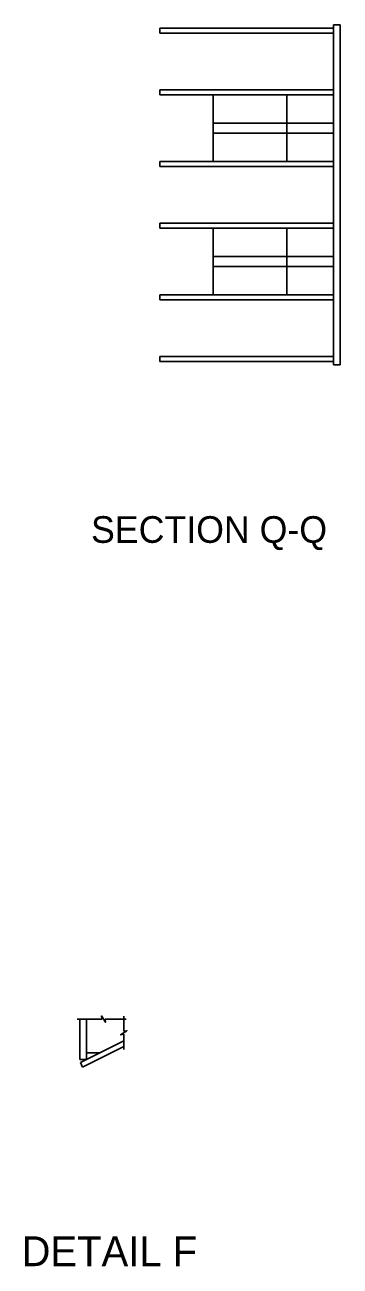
# Model space of a CAD drawing. Extents: x -814.2 to -778.1, y 450.4 to 461.
# Drawn here: x -799.74 to -797.77, y 451.35 to 459.1 of the extents above; entities that cross this region are included whole.
import ezdxf

# ---------------------------------------------------------------- set-up
doc = ezdxf.new("R2010")
doc.units = 0
for name, color, linetype in [('str_Structural-Steel-A', 7, 'Continuous'), ('str_Structural-Steel-B', 7, 'Continuous'), ('str_Text-A', 7, 'Continuous')]:
    doc.layers.add(name, color=color, linetype=linetype)

msp = doc.modelspace()

# ---------------------------------------------------------------- linework, layer by layer
at = {"layer": 'str_Structural-Steel-A'}
for p, q in [((-799.26, 452.8926), (-799.4141, 452.8926)), ((-799.3975, 452.8926), (-799.3975, 452.6394)), ((-799.3558, 452.8926), (-799.3558, 452.6394)), ((-799.1087, 452.8926), (-799.24, 452.8926)), ((-799.1228, 452.9115), (-799.1228, 452.8173)), ((-799.1222, 452.7562), (-799.3935, 452.6205)), ((-799.1228, 452.7973), (-799.1228, 452.7031)), ((-799.1228, 452.7209), (-799.3795, 452.5925)), ((-799.3558, 452.6811), (-799.2724, 452.6811)), ((-799.3975, 452.6394), (-799.3558, 452.6394)), ((-799.3935, 452.6205), (-799.3795, 452.5925))]:
    msp.add_line(p, q, dxfattribs=at)
for points in [[(-799.26, 452.8926), (-799.2625, 452.9126), (-799.2375, 452.8726), (-799.24, 452.8926)], [(-799.1228, 452.8173), (-799.1028, 452.8198), (-799.1428, 452.7948), (-799.1228, 452.7973)]]:
    msp.add_lwpolyline(points, dxfattribs=at)
at = {"layer": 'str_Structural-Steel-B'}
for p, q in [((-797.8138, 459.0839), (-798.8971, 459.0839)), ((-798.8971, 459.0526), (-798.8971, 459.0839)), ((-797.7721, 459.1047), (-797.8138, 459.1047)), ((-797.8138, 459.1047), (-797.8138, 456.9797)), ((-797.7721, 459.1047), (-797.7721, 456.9797)), ((-797.8138, 459.0526), (-798.8971, 459.0526)), ((-798.8971, 458.6671), (-798.8971, 458.6984)), ((-797.8138, 458.6984), (-798.8971, 458.6984)), ((-797.8138, 458.6671), (-798.8971, 458.6671)), ((-798.5638, 458.2504), (-798.5638, 458.6671)), ((-798.1055, 458.2504), (-798.1055, 458.6671)), ((-798.5638, 458.49), (-797.8138, 458.49)), ((-798.5638, 458.4275), (-797.8138, 458.4275)), ((-798.8971, 458.2191), (-798.8971, 458.2504)), ((-797.8138, 458.2504), (-798.8971, 458.2504)), ((-797.8138, 458.2191), (-798.8971, 458.2191)), ((-798.8971, 457.8339), (-798.8971, 457.8652)), ((-797.8138, 457.8652), (-798.8971, 457.8652)), ((-797.8138, 457.8339), (-798.8971, 457.8339)), ((-798.5638, 457.4172), (-798.5638, 457.8339)), ((-798.1055, 457.4172), (-798.1055, 457.8339)), ((-798.5638, 457.6568), (-797.8138, 457.6568)), ((-798.5638, 457.5943), (-797.8138, 457.5943)), ((-798.8971, 457.3859), (-798.8971, 457.4172)), ((-797.8138, 457.4172), (-798.8971, 457.4172)), ((-797.8138, 457.3859), (-798.8971, 457.3859)), ((-798.8971, 457.0005), (-798.8971, 457.0318)), ((-797.8138, 457.0318), (-798.8971, 457.0318)), ((-797.8138, 457.0005), (-798.8971, 457.0005)), ((-797.7721, 456.9797), (-797.8138, 456.9797))]:
    msp.add_line(p, q, dxfattribs=at)

# ---------------------------------------------------------------- texts
at = {"layer": 'str_Text-A'}
for s, height, p in [('SECTION Q-Q', 0.166667, (-799.3273, 455.868)), ('DETAIL F', 0.1867, (-799.7609, 451.3486))]:
    msp.add_text(s, height=height, dxfattribs=at).set_placement(p)

doc.saveas('drawing.dxf')
